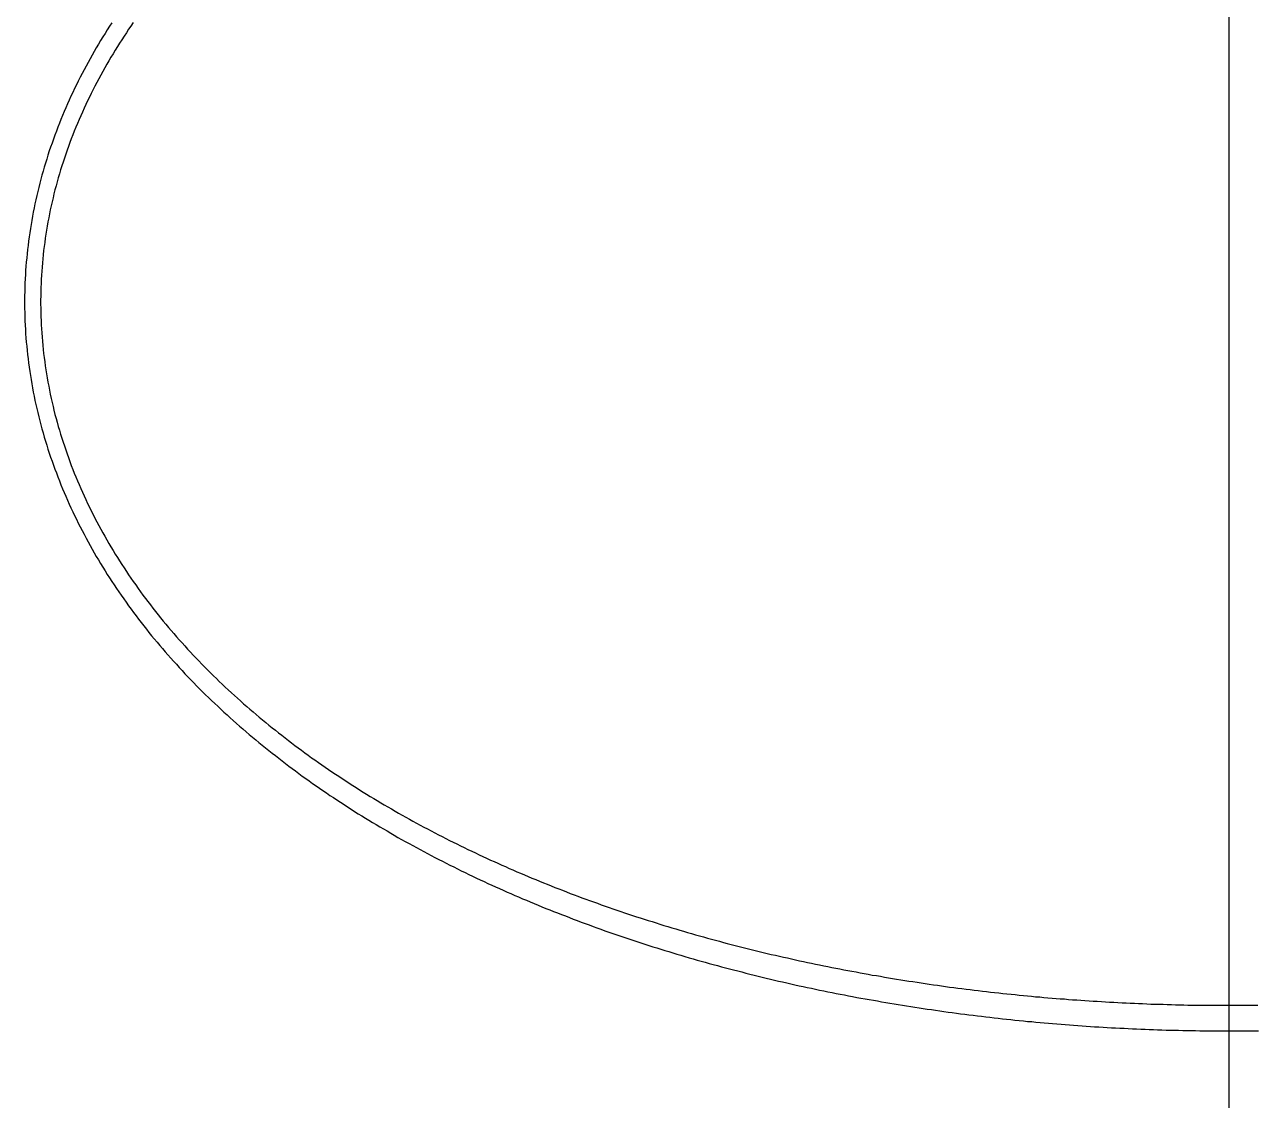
# Model space of a CAD drawing. Header units: millimetres. Extents: x 0 to 3800, y -67 to 2530.
# Drawn here: x 3399.78 to 3408.3, y 887.52 to 894.98 of the extents above; entities that cross this region are included whole.
import ezdxf
from ezdxf.lldxf.tags import DXFTag

# ---------------------------------------------------------------- set-up
doc = ezdxf.new("R2010")
doc.units = ezdxf.units.MM
doc.layers.add('내부선 및 부속', color=4, linetype='Continuous')
doc.layers.add('중심선', color=1, linetype='DASHED')
tags = doc.linetypes.add('DASHED', pattern=[25.72, 12.86, -12.86]).pattern_tags.tags
tags[6:7] = [DXFTag(74, 4), DXFTag(75, 0), DXFTag(340, '0'), DXFTag(46, 0.0), DXFTag(50, 0.0), DXFTag(44, 0.0), DXFTag(45, 0.0)]
tags[4:5] = [DXFTag(74, 4), DXFTag(75, 0), DXFTag(340, '0'), DXFTag(46, 0.0), DXFTag(50, 0.0), DXFTag(44, 0.0), DXFTag(45, 0.0)]

msp = doc.modelspace()

# ---------------------------------------------------------------- linework, layer by layer
at = {"layer": '내부선 및 부속', "linetype": 'Continuous', "flags": 128}
for points in [[(3400.3848, 894.9925), (3400.3689, 894.9675), (3400.3532, 894.9435), (3400.3376, 894.9185), (3400.3376, 894.9185), (3400.3223, 894.8935), (3400.3071, 894.8685), (3400.2921, 894.8435), (3400.2772, 894.8185), (3400.2626, 894.7935), (3400.2481, 894.7685), (3400.2338, 894.7425), (3400.2197, 894.7175), (3400.2058, 894.6915), (3400.1921, 894.6655), (3400.1786, 894.6395), (3400.1652, 894.6145), (3400.1521, 894.5875), (3400.1392, 894.5615), (3400.1264, 894.5355), (3400.1139, 894.5095), (3400.1016, 894.4825), (3400.0894, 894.4565), (3400.0775, 894.4295), (3400.0658, 894.4025), (3400.0543, 894.3765), (3400.043, 894.3495), (3400.032, 894.3225), (3400.0211, 894.2955), (3400.0105, 894.2675), (3400.0001, 894.2405), (3399.9899, 894.2135), (3399.9799, 894.1855), (3399.9701, 894.1585), (3399.9606, 894.1305), (3399.9513, 894.1035), (3399.9423, 894.0755), (3399.9334, 894.0475), (3399.9248, 894.0195), (3399.9165, 893.9915), (3399.9083, 893.9635), (3399.9004, 893.9355), (3399.8928, 893.9075), (3399.8854, 893.8795), (3399.8782, 893.8515), (3399.8713, 893.8225), (3399.8646, 893.7945), (3399.8582, 893.7655), (3399.852, 893.7375), (3399.846, 893.7085), (3399.8404, 893.6805), (3399.8349, 893.6515), (3399.8297, 893.6225), (3399.8248, 893.5945), (3399.8201, 893.5655), (3399.8157, 893.5365), (3399.8115, 893.5075), (3399.8076, 893.4785), (3399.804, 893.4495), (3399.8006, 893.4205), (3399.7974, 893.3915), (3399.7946, 893.3625), (3399.7919, 893.3335), (3399.7896, 893.3045), (3399.7875, 893.2755), (3399.7856, 893.2465), (3399.784, 893.2175), (3399.7827, 893.1875), (3399.7817, 893.1585), (3399.7809, 893.1295), (3399.7803, 893.1005), (3399.7801, 893.0715), (3399.7801, 893.0415), (3399.7803, 893.0125), (3399.7809, 892.9835), (3399.7817, 892.9545), (3399.7827, 892.9255), (3399.784, 892.8965), (3399.7856, 892.8665), (3399.7875, 892.8375), (3399.7896, 892.8085), (3399.7919, 892.7795), (3399.7946, 892.7505), (3399.7974, 892.7215), (3399.8006, 892.6925), (3399.804, 892.6635), (3399.8076, 892.6345), (3399.8115, 892.6055), (3399.8157, 892.5765), (3399.8201, 892.5475), (3399.8248, 892.5195), (3399.8297, 892.4905), (3399.8349, 892.4615), (3399.8404, 892.4325), (3399.846, 892.4045), (3399.852, 892.3755), (3399.8582, 892.3475), (3399.8646, 892.3185), (3399.8713, 892.2905), (3399.8782, 892.2625), (3399.8854, 892.2335), (3399.8928, 892.2055), (3399.9004, 892.1775), (3399.9083, 892.1495), (3399.9165, 892.1215), (3399.9165, 892.1215), (3399.9248, 892.0935), (3399.9334, 892.0655), (3399.9423, 892.0375), (3399.9513, 892.0095), (3399.9606, 891.9825), (3399.9701, 891.9545), (3399.9799, 891.9275), (3399.9899, 891.8995), (3400.0001, 891.8725), (3400.0105, 891.8455), (3400.0211, 891.8175), (3400.032, 891.7905), (3400.043, 891.7635), (3400.0543, 891.7365), (3400.0658, 891.7105), (3400.0775, 891.6835), (3400.0894, 891.6565), (3400.1016, 891.6305), (3400.1139, 891.6035), (3400.1264, 891.5775), (3400.1392, 891.5515), (3400.1521, 891.5255), (3400.1653, 891.4995), (3400.1786, 891.4735), (3400.1921, 891.4475), (3400.2058, 891.4215), (3400.2197, 891.3955), (3400.2338, 891.3705), (3400.2481, 891.3445), (3400.2626, 891.3195), (3400.2772, 891.2945), (3400.2921, 891.2695), (3400.3071, 891.2445), (3400.3223, 891.2195), (3400.3376, 891.1945), (3400.3532, 891.1695), (3400.3689, 891.1455), (3400.3848, 891.1205), (3400.4008, 891.0965), (3400.417, 891.0725), (3400.4334, 891.0485), (3400.4499, 891.0245), (3400.4666, 891.0005), (3400.4835, 890.9765), (3400.5005, 890.9525), (3400.5177, 890.9295), (3400.535, 890.9055), (3400.5525, 890.8825), (3400.5701, 890.8595), (3400.5879, 890.8365), (3400.6058, 890.8135), (3400.6239, 890.7905), (3400.6421, 890.7675), (3400.6605, 890.7445), (3400.679, 890.7225), (3400.6976, 890.6995), (3400.7164, 890.6775), (3400.7353, 890.6555), (3400.7544, 890.6335), (3400.7736, 890.6115), (3400.7929, 890.5895), (3400.8123, 890.5675), (3400.8319, 890.5465), (3400.8516, 890.5245), (3400.8714, 890.5035), (3400.8913, 890.4815), (3400.9114, 890.4605), (3400.9316, 890.4395), (3400.9519, 890.4185), (3400.9723, 890.3975), (3400.9929, 890.3775), (3401.0135, 890.3565), (3401.0343, 890.3355), (3401.0552, 890.3155), (3401.0762, 890.2955), (3401.0973, 890.2755), (3401.1185, 890.2555), (3401.1399, 890.2355), (3401.1613, 890.2155), (3401.1829, 890.1955), (3401.2045, 890.1765), (3401.2263, 890.1565), (3401.2481, 890.1375), (3401.2701, 890.1175), (3401.2921, 890.0985), (3401.3143, 890.0795), (3401.3365, 890.0605), (3401.3589, 890.0415), (3401.3813, 890.0235), (3401.4038, 890.0045), (3401.4265, 889.9865), (3401.4492, 889.9675), (3401.472, 889.9495), (3401.4949, 889.9315), (3401.5178, 889.9135), (3401.5409, 889.8955), (3401.564, 889.8775), (3401.5872, 889.8595), (3401.6106, 889.8415), (3401.6339, 889.8245), (3401.6339, 889.8245), (3401.6574, 889.8075), (3401.6809, 889.7895), (3401.7045, 889.7725), (3401.7282, 889.7555), (3401.752, 889.7385), (3401.7758, 889.7215), (3401.7997, 889.7045), (3401.8237, 889.6885), (3401.8477, 889.6715), (3401.8718, 889.6555), (3401.896, 889.6385), (3401.9203, 889.6225), (3401.9446, 889.6065), (3401.9689, 889.5905), (3401.9934, 889.5745), (3402.0179, 889.5585), (3402.0425, 889.5425), (3402.0671, 889.5275), (3402.0918, 889.5115), (3402.1165, 889.4965), (3402.1414, 889.4805), (3402.1662, 889.4655), (3402.1912, 889.4505), (3402.2162, 889.4355), (3402.2412, 889.4205), (3402.2664, 889.4055), (3402.2915, 889.3915), (3402.3168, 889.3765), (3402.342, 889.3615), (3402.3674, 889.3475), (3402.3928, 889.3335), (3402.4182, 889.3185), (3402.4437, 889.3045), (3402.4693, 889.2905), (3402.4949, 889.2765), (3402.5205, 889.2625), (3402.5462, 889.2485), (3402.572, 889.2355), (3402.5978, 889.2215), (3402.6237, 889.2085), (3402.6496, 889.1945), (3402.6755, 889.1815), (3402.7015, 889.1685), (3402.7276, 889.1555), (3402.7537, 889.1425), (3402.7798, 889.1295), (3402.806, 889.1165), (3402.8322, 889.1035), (3402.8584, 889.0905), (3402.8847, 889.0785), (3402.9111, 889.0655), (3402.9375, 889.0535), (3402.9639, 889.0415), (3402.9904, 889.0285), (3403.0169, 889.0165), (3403.0434, 889.0045), (3403.07, 888.9925), (3403.0966, 888.9805), (3403.1233, 888.9685), (3403.15, 888.9575), (3403.1767, 888.9455), (3403.2035, 888.9345), (3403.2303, 888.9225), (3403.2571, 888.9115), (3403.284, 888.8995), (3403.3109, 888.8885), (3403.3379, 888.8775), (3403.3649, 888.8665), (3403.3919, 888.8555), (3403.4189, 888.8445), (3403.446, 888.8335), (3403.4731, 888.8235), (3403.5003, 888.8125), (3403.5275, 888.8025), (3403.5547, 888.7915), (3403.5819, 888.7815), (3403.6092, 888.7705), (3403.6365, 888.7605), (3403.6638, 888.7505), (3403.6912, 888.7405), (3403.7186, 888.7305), (3403.746, 888.7205), (3403.7735, 888.7105), (3403.8009, 888.7005), (3403.8284, 888.6915), (3403.856, 888.6815), (3403.8835, 888.6725), (3403.9111, 888.6625), (3403.9387, 888.6535), (3403.9664, 888.6445), (3403.994, 888.6345), (3404.0217, 888.6255), (3404.0494, 888.6165), (3404.0772, 888.6075), (3404.1049, 888.5985), (3404.1327, 888.5895), (3404.1605, 888.5815), (3404.1884, 888.5725), (3404.2162, 888.5635), (3404.2441, 888.5555), (3404.2441, 888.5555), (3404.272, 888.5465), (3404.2999, 888.5385), (3404.3278, 888.5305), (3404.3558, 888.5215), (3404.3838, 888.5135), (3404.4118, 888.5055), (3404.4398, 888.4975), (3404.4679, 888.4895), (3404.4959, 888.4815), (3404.524, 888.4735), (3404.5521, 888.4665), (3404.5802, 888.4585), (3404.6084, 888.4505), (3404.6365, 888.4435), (3404.6647, 888.4355), (3404.6929, 888.4285), (3404.7211, 888.4215), (3404.7494, 888.4145), (3404.7776, 888.4065), (3404.8059, 888.3995), (3404.8342, 888.3925), (3404.8625, 888.3855), (3404.8908, 888.3785), (3404.9191, 888.3725), (3404.9475, 888.3655), (3404.9759, 888.3585), (3405.0042, 888.3515), (3405.0326, 888.3455), (3405.0611, 888.3385), (3405.0895, 888.3325), (3405.1179, 888.3265), (3405.1464, 888.3195), (3405.1749, 888.3135), (3405.2034, 888.3075), (3405.2319, 888.3015), (3405.2604, 888.2955), (3405.2889, 888.2895), (3405.3175, 888.2835), (3405.346, 888.2775), (3405.3746, 888.2725), (3405.4032, 888.2665), (3405.4318, 888.2605), (3405.4604, 888.2555), (3405.489, 888.2495), (3405.5177, 888.2445), (3405.5463, 888.2385), (3405.575, 888.2335), (3405.6037, 888.2285), (3405.6323, 888.2235), (3405.661, 888.2185), (3405.6897, 888.2135), (3405.7184, 888.2085), (3405.7472, 888.2035), (3405.7759, 888.1985), (3405.8047, 888.1935), (3405.8334, 888.1885), (3405.8622, 888.1845), (3405.891, 888.1795), (3405.9198, 888.1745), (3405.9486, 888.1705), (3405.9774, 888.1665), (3406.0062, 888.1615), (3406.035, 888.1575), (3406.0638, 888.1535), (3406.0927, 888.1495), (3406.1215, 888.1445), (3406.1504, 888.1405), (3406.1793, 888.1365), (3406.2082, 888.1335), (3406.237, 888.1295), (3406.2659, 888.1255), (3406.2949, 888.1215), (3406.3238, 888.1175), (3406.3527, 888.1145), (3406.3816, 888.1105), (3406.4106, 888.1075), (3406.4395, 888.1035), (3406.4684, 888.1005), (3406.4974, 888.0975), (3406.5264, 888.0935), (3406.5553, 888.0905), (3406.5843, 888.0875), (3406.6133, 888.0845), (3406.6423, 888.0815), (3406.6713, 888.0785), (3406.7003, 888.0755), (3406.7293, 888.0725), (3406.7583, 888.0705), (3406.7873, 888.0675), (3406.8164, 888.0645), (3406.8454, 888.0625), (3406.8744, 888.0595), (3406.9035, 888.0575), (3406.9325, 888.0545), (3406.9616, 888.0525), (3406.9906, 888.0505), (3407.0197, 888.0475), (3407.0488, 888.0455), (3407.0778, 888.0435), (3407.1069, 888.0415), (3407.1069, 888.0415), (3407.136, 888.0395), (3407.1651, 888.0375), (3407.1942, 888.0355), (3407.2233, 888.0335), (3407.2523, 888.0325), (3407.2814, 888.0305), (3407.3105, 888.0285), (3407.3396, 888.0275), (3407.3688, 888.0255), (3407.3979, 888.0245), (3407.427, 888.0225), (3407.4561, 888.0215), (3407.4852, 888.0205), (3407.5143, 888.0185), (3407.5434, 888.0175), (3407.5726, 888.0165), (3407.6017, 888.0155), (3407.6308, 888.0145), (3407.6599, 888.0135), (3407.6891, 888.0125), (3407.7182, 888.0115), (3407.7473, 888.0115), (3407.7765, 888.0105), (3407.8056, 888.0095), (3407.8347, 888.0095), (3407.8639, 888.0085), (3407.893, 888.0085), (3407.9221, 888.0075), (3407.9513, 888.0075), (3407.9804, 888.0065), (3408.0095, 888.0065), (3408.0387, 888.0065), (3408.0678, 888.0065), (3408.097, 888.0065), (3408.1261, 888.0065), (3408.1261, 888.0065)], [(3400.5335, 894.9935), (3400.5172, 894.9695), (3400.5011, 894.9465), (3400.4852, 894.9225), (3400.4694, 894.8985), (3400.4538, 894.8745), (3400.4538, 894.8745), (3400.4384, 894.8505), (3400.4232, 894.8265), (3400.4081, 894.8025), (3400.3932, 894.7775), (3400.3785, 894.7535), (3400.3639, 894.7285), (3400.3496, 894.7045), (3400.3354, 894.6795), (3400.3214, 894.6545), (3400.3076, 894.6295), (3400.294, 894.6045), (3400.2806, 894.5785), (3400.2673, 894.5535), (3400.2543, 894.5285), (3400.2415, 894.5025), (3400.2288, 894.4775), (3400.2164, 894.4515), (3400.2042, 894.4255), (3400.1922, 894.3995), (3400.1804, 894.3735), (3400.1688, 894.3475), (3400.1574, 894.3215), (3400.1462, 894.2945), (3400.1353, 894.2685), (3400.1245, 894.2415), (3400.114, 894.2155), (3400.1037, 894.1885), (3400.0937, 894.1615), (3400.0838, 894.1345), (3400.0742, 894.1085), (3400.0648, 894.0815), (3400.0556, 894.0535), (3400.0467, 894.0265), (3400.038, 893.9995), (3400.0295, 893.9725), (3400.0213, 893.9445), (3400.0133, 893.9175), (3400.0056, 893.8895), (3399.9981, 893.8625), (3399.9908, 893.8345), (3399.9838, 893.8065), (3399.977, 893.7795), (3399.9705, 893.7515), (3399.9643, 893.7235), (3399.9582, 893.6955), (3399.9525, 893.6675), (3399.947, 893.6395), (3399.9417, 893.6115), (3399.9367, 893.5835), (3399.932, 893.5545), (3399.9275, 893.5265), (3399.9233, 893.4985), (3399.9193, 893.4705), (3399.9156, 893.4415), (3399.9122, 893.4135), (3399.909, 893.3845), (3399.9061, 893.3565), (3399.9034, 893.3275), (3399.901, 893.2995), (3399.8989, 893.2705), (3399.897, 893.2425), (3399.8954, 893.2135), (3399.894, 893.1855), (3399.893, 893.1565), (3399.8922, 893.1285), (3399.8916, 893.0995), (3399.8914, 893.0705), (3399.8914, 893.0425), (3399.8916, 893.0135), (3399.8922, 892.9855), (3399.893, 892.9565), (3399.894, 892.9275), (3399.8954, 892.8995), (3399.897, 892.8705), (3399.8989, 892.8425), (3399.901, 892.8135), (3399.9034, 892.7855), (3399.9061, 892.7565), (3399.909, 892.7285), (3399.9122, 892.6995), (3399.9156, 892.6715), (3399.9193, 892.6435), (3399.9233, 892.6145), (3399.9275, 892.5865), (3399.932, 892.5585), (3399.9367, 892.5305), (3399.9417, 892.5015), (3399.947, 892.4735), (3399.9525, 892.4455), (3399.9582, 892.4175), (3399.9643, 892.3895), (3399.9705, 892.3615), (3399.977, 892.3335), (3399.9838, 892.3065), (3399.9908, 892.2785), (3399.9981, 892.2505), (3400.0056, 892.2235), (3400.0133, 892.1955), (3400.0213, 892.1685), (3400.0295, 892.1405), (3400.0295, 892.1405), (3400.038, 892.1135), (3400.0467, 892.0865), (3400.0556, 892.0595), (3400.0648, 892.0325), (3400.0742, 892.0055), (3400.0838, 891.9785), (3400.0937, 891.9515), (3400.1037, 891.9245), (3400.114, 891.8975), (3400.1245, 891.8715), (3400.1353, 891.8445), (3400.1462, 891.8185), (3400.1574, 891.7925), (3400.1688, 891.7655), (3400.1804, 891.7395), (3400.1922, 891.7135), (3400.2042, 891.6875), (3400.2164, 891.6615), (3400.2288, 891.6365), (3400.2415, 891.6105), (3400.2543, 891.5845), (3400.2673, 891.5595), (3400.2806, 891.5345), (3400.294, 891.5085), (3400.3076, 891.4835), (3400.3214, 891.4585), (3400.3354, 891.4335), (3400.3496, 891.4085), (3400.3639, 891.3845), (3400.3785, 891.3595), (3400.3932, 891.3355), (3400.4081, 891.3105), (3400.4232, 891.2865), (3400.4384, 891.2625), (3400.4538, 891.2385), (3400.4694, 891.2145), (3400.4852, 891.1905), (3400.5011, 891.1665), (3400.5172, 891.1435), (3400.5335, 891.1195), (3400.5499, 891.0965), (3400.5665, 891.0725), (3400.5832, 891.0495), (3400.6001, 891.0265), (3400.6172, 891.0035), (3400.6344, 890.9815), (3400.6517, 890.9585), (3400.6692, 890.9355), (3400.6869, 890.9135), (3400.7046, 890.8905), (3400.7226, 890.8685), (3400.7407, 890.8465), (3400.7589, 890.8245), (3400.7772, 890.8025), (3400.7957, 890.7805), (3400.8143, 890.7595), (3400.8331, 890.7375), (3400.852, 890.7165), (3400.871, 890.6945), (3400.8902, 890.6735), (3400.9094, 890.6525), (3400.9288, 890.6315), (3400.9484, 890.6105), (3400.968, 890.5895), (3400.9878, 890.5695), (3401.0077, 890.5485), (3401.0277, 890.5285), (3401.0478, 890.5085), (3401.068, 890.4875), (3401.0884, 890.4675), (3401.1089, 890.4475), (3401.1294, 890.4275), (3401.1501, 890.4085), (3401.1709, 890.3885), (3401.1918, 890.3695), (3401.2128, 890.3495), (3401.234, 890.3305), (3401.2552, 890.3115), (3401.2765, 890.2925), (3401.2979, 890.2735), (3401.3195, 890.2545), (3401.3411, 890.2355), (3401.3628, 890.2165), (3401.3846, 890.1985), (3401.4065, 890.1795), (3401.4285, 890.1615), (3401.4506, 890.1435), (3401.4728, 890.1255), (3401.4951, 890.1075), (3401.5175, 890.0895), (3401.5399, 890.0715), (3401.5625, 890.0545), (3401.5851, 890.0365), (3401.6078, 890.0195), (3401.6306, 890.0015), (3401.6535, 889.9845), (3401.6764, 889.9675), (3401.6995, 889.9505), (3401.7226, 889.9335), (3401.7457, 889.9165), (3401.7457, 889.9165), (3401.769, 889.8995), (3401.7923, 889.8835), (3401.8157, 889.8665), (3401.8392, 889.8505), (3401.8627, 889.8345), (3401.8863, 889.8175), (3401.91, 889.8015), (3401.9337, 889.7855), (3401.9575, 889.7705), (3401.9814, 889.7545), (3402.0053, 889.7385), (3402.0293, 889.7235), (3402.0534, 889.7075), (3402.0775, 889.6925), (3402.1017, 889.6765), (3402.1259, 889.6615), (3402.1502, 889.6465), (3402.1746, 889.6315), (3402.199, 889.6165), (3402.2235, 889.6025), (3402.248, 889.5875), (3402.2726, 889.5725), (3402.2972, 889.5585), (3402.3219, 889.5445), (3402.3467, 889.5295), (3402.3715, 889.5155), (3402.3964, 889.5015), (3402.4213, 889.4875), (3402.4463, 889.4735), (3402.4713, 889.4595), (3402.4964, 889.4465), (3402.5215, 889.4325), (3402.5467, 889.4185), (3402.5719, 889.4055), (3402.5972, 889.3925), (3402.6225, 889.3785), (3402.6479, 889.3655), (3402.6733, 889.3525), (3402.6987, 889.3395), (3402.7242, 889.3265), (3402.7498, 889.3145), (3402.7754, 889.3015), (3402.801, 889.2885), (3402.8267, 889.2765), (3402.8524, 889.2635), (3402.8782, 889.2515), (3402.904, 889.2395), (3402.9299, 889.2265), (3402.9558, 889.2145), (3402.9817, 889.2025), (3403.0076, 889.1905), (3403.0337, 889.1795), (3403.0597, 889.1675), (3403.0858, 889.1555), (3403.1119, 889.1445), (3403.138, 889.1325), (3403.1642, 889.1215), (3403.1904, 889.1095), (3403.2167, 889.0985), (3403.243, 889.0875), (3403.2693, 889.0765), (3403.2957, 889.0655), (3403.3221, 889.0545), (3403.3485, 889.0435), (3403.375, 889.0325), (3403.4015, 889.0225), (3403.428, 889.0115), (3403.4546, 889.0005), (3403.4811, 888.9905), (3403.5078, 888.9805), (3403.5344, 888.9695), (3403.5611, 888.9595), (3403.5878, 888.9495), (3403.6146, 888.9395), (3403.6413, 888.9295), (3403.6681, 888.9195), (3403.695, 888.9095), (3403.7218, 888.9005), (3403.7487, 888.8905), (3403.7756, 888.8805), (3403.8026, 888.8715), (3403.8295, 888.8615), (3403.8565, 888.8525), (3403.8835, 888.8435), (3403.9106, 888.8345), (3403.9377, 888.8245), (3403.9648, 888.8155), (3403.9919, 888.8065), (3404.019, 888.7975), (3404.0462, 888.7895), (3404.0734, 888.7805), (3404.1006, 888.7715), (3404.1278, 888.7635), (3404.1551, 888.7545), (3404.1824, 888.7465), (3404.2097, 888.7375), (3404.237, 888.7295), (3404.2644, 888.7215), (3404.2917, 888.7125), (3404.3191, 888.7045), (3404.3191, 888.7045), (3404.3465, 888.6965), (3404.3739, 888.6885), (3404.4014, 888.6805), (3404.4289, 888.6725), (3404.4563, 888.6655), (3404.4839, 888.6575), (3404.5114, 888.6495), (3404.5389, 888.6425), (3404.5665, 888.6345), (3404.5941, 888.6275), (3404.6217, 888.6195), (3404.6493, 888.6125), (3404.6769, 888.6055), (3404.7046, 888.5985), (3404.7322, 888.5915), (3404.7599, 888.5845), (3404.7876, 888.5775), (3404.8153, 888.5705), (3404.8431, 888.5635), (3404.8708, 888.5565), (3404.8986, 888.5505), (3404.9264, 888.5435), (3404.9542, 888.5365), (3404.982, 888.5305), (3405.0098, 888.5245), (3405.0377, 888.5175), (3405.0655, 888.5115), (3405.0934, 888.5055), (3405.1213, 888.4995), (3405.1492, 888.4925), (3405.1771, 888.4865), (3405.205, 888.4805), (3405.233, 888.4755), (3405.2609, 888.4695), (3405.2889, 888.4635), (3405.3169, 888.4575), (3405.3449, 888.4525), (3405.3729, 888.4465), (3405.4009, 888.4405), (3405.429, 888.4355), (3405.457, 888.4305), (3405.4851, 888.4245), (3405.5131, 888.4195), (3405.5412, 888.4145), (3405.5693, 888.4095), (3405.5974, 888.4035), (3405.6255, 888.3985), (3405.6536, 888.3935), (3405.6818, 888.3895), (3405.7099, 888.3845), (3405.7381, 888.3795), (3405.7662, 888.3745), (3405.7944, 888.3705), (3405.8226, 888.3655), (3405.8508, 888.3605), (3405.879, 888.3565), (3405.9072, 888.3515), (3405.9354, 888.3475), (3405.9636, 888.3435), (3405.9919, 888.3395), (3406.0201, 888.3345), (3406.0484, 888.3305), (3406.0767, 888.3265), (3406.1049, 888.3225), (3406.1332, 888.3185), (3406.1615, 888.3145), (3406.1898, 888.3105), (3406.2181, 888.3075), (3406.2464, 888.3035), (3406.2747, 888.2995), (3406.3031, 888.2965), (3406.3314, 888.2925), (3406.3598, 888.2895), (3406.3881, 888.2855), (3406.4165, 888.2825), (3406.4448, 888.2795), (3406.4732, 888.2755), (3406.5016, 888.2725), (3406.53, 888.2695), (3406.5584, 888.2665), (3406.5868, 888.2635), (3406.6152, 888.2605), (3406.6436, 888.2575), (3406.672, 888.2545), (3406.7004, 888.2515), (3406.7289, 888.2495), (3406.7573, 888.2465), (3406.7857, 888.2435), (3406.8142, 888.2415), (3406.8426, 888.2385), (3406.8711, 888.2365), (3406.8995, 888.2335), (3406.928, 888.2315), (3406.9565, 888.2295), (3406.9849, 888.2275), (3407.0134, 888.2245), (3407.0419, 888.2225), (3407.0704, 888.2205), (3407.0989, 888.2185), (3407.1274, 888.2165), (3407.1274, 888.2165), (3407.1559, 888.2145), (3407.1844, 888.2125), (3407.2129, 888.2115), (3407.2414, 888.2095), (3407.2699, 888.2075), (3407.2984, 888.2065), (3407.3269, 888.2045), (3407.3554, 888.2035), (3407.384, 888.2015), (3407.4125, 888.2005), (3407.441, 888.1985), (3407.4696, 888.1975), (3407.4981, 888.1965), (3407.5266, 888.1955), (3407.5552, 888.1945), (3407.5837, 888.1925), (3407.6122, 888.1915), (3407.6408, 888.1915), (3407.6693, 888.1905), (3407.6979, 888.1895), (3407.7264, 888.1885), (3407.755, 888.1875), (3407.7835, 888.1875), (3407.812, 888.1865), (3407.8406, 888.1855), (3407.8691, 888.1855), (3407.8977, 888.1845), (3407.9262, 888.1845), (3407.9548, 888.1845), (3407.9833, 888.1835), (3408.0119, 888.1835), (3408.0404, 888.1835), (3408.069, 888.1835), (3408.0975, 888.1835), (3408.1261, 888.1835), (3408.1261, 888.1835)], [(3408.1261, 888.1835), (3408.1546, 888.1835), (3408.1832, 888.1835), (3408.2117, 888.1835), (3408.2403, 888.1835), (3408.2688, 888.1835), (3408.2974, 888.1845), (3408.3259, 888.1845)], [(3408.1261, 888.0065), (3408.1552, 888.0065), (3408.1844, 888.0065), (3408.2135, 888.0065), (3408.2426, 888.0065), (3408.2718, 888.0065), (3408.3009, 888.0075), (3408.33, 888.0075)]]:
    msp.add_lwpolyline(points, dxfattribs=at)
at = {"layer": '중심선', "linetype": 'ByBlock'}
msp.add_line((3408.1261, 238.9261), (3408.1261, 1115.0212), dxfattribs=at)

doc.saveas('drawing.dxf')
